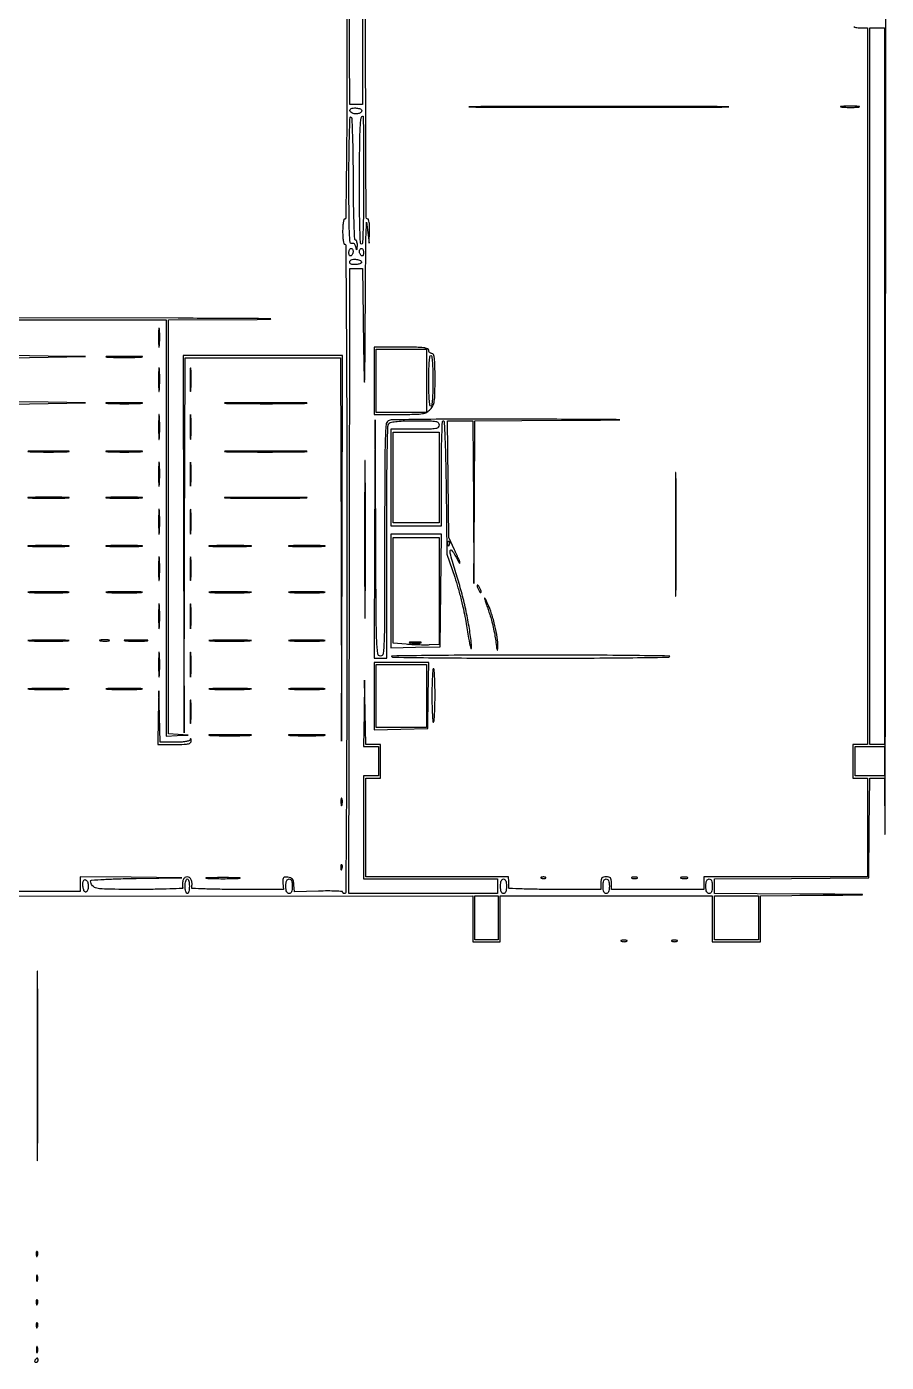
# Model space of a CAD drawing. Extents: x 22 to 1106, y 45 to 1226.
# Drawn here: x 697 to 1106, y 45 to 680 of the extents above; entities that cross this region are included whole.
import ezdxf

# ---------------------------------------------------------------- set-up
doc = ezdxf.new("R2010")
doc.units = 0

msp = doc.modelspace()

# ---------------------------------------------------------------- linework, layer by layer
for points in [[(533.378125, 1064.171414, -0.000003), (459.229601, 1064.309124, -0.021919)], [(1105.553543, 951.192188, 0.000007), (1105.45487, 1066.737187, 0.927114)], [(681.003739, 342.212243, 0.000003), (681.005737, 372.389063, 0.000037), (681.005283, 406.056165, 0.000022), (681.000067, 445.75)], [(665.25, 266.755904), (909, 267.011807), (909, 256.005904), (909, 245), (915.5, 245), (922, 245), (922, 256), (922, 267), (972.5, 267), (1023, 267), (1023, 256), (1023, 245), (1034.5, 245), (1046, 245), (1046, 255.985119), (1046, 266.970239), (1075.75, 267.250577, 0.000201), (1094.469339, 267.434492, 0.971899), (1094.47097, 267.523751, 0.010179), (1091.248191, 267.608906, 0.000076), (1064.75, 267.765457), (1024, 268), (1024, 271.487679), (1024, 274.975358), (1060.75, 275.237679), (1097.5, 275.5), (1097.768099, 299.25), (1098.036197, 323), (1101.501765, 323), (1104.967333, 323), (1105.250706, 296.25, 0.994111), (1105.366753, 296.250544, 0.000059), (1105.475257, 394.857813, 0.000126), (1105.565145, 517.909149, 0.000068), (1105.617207, 669.5, 0.000097), (1105.619177, 822.693357, 0.000164)], [(893.371875, 696.167271, -0.000015), (861.21606, 696.30819, -0.021282)], [(381.675313, 245.019063, 0.000005), (420.356538, 245.169858, 0.197897)], [(824.995506, 696.073812, 0.000065), (767.5, 696.25896)], [(849, 757), (849, 673, -0.000788), (848.941954, 636.14643, -0.002189), (848.747024, 610.25, -0.00027), (848.488576, 589.482274, -0.410416), (848, 589, 0.339565), (847.604992, 588.696775, 0.024068), (847.291667, 587.25, 0.025878), (847.071434, 585.316313, 0.015416), (847, 583, 0.015416), (847.071434, 580.683687, 0.025878), (847.291667, 578.75, 0.024068), (847.604992, 577.303225, 0.339565), (848, 577, -0.412224), (848.493672, 576.509673, -0.000082), (848.748382, 538.125, -0.001195), (848.942431, 490.584451, -0.000423), (849, 422.5, -0.000423), (848.942431, 354.415549, -0.001195), (848.748382, 306.875, -0.000082), (848.493672, 268.490327, -0.412224), (848, 268, -0.073405), (847.618037, 268.05638, -0.088064), (847.294327, 268.220312, -0.100861), (847.0783, 268.463996, -0.132489), (847.001965, 268.75, 0.398906), (846.724062, 269.044444, 0.004161), (843.644563, 269.188802, 0.010249), (839.953963, 269.25533, 0.006145), (835.569753, 269.190603), (824.135577, 268.881206), (823.817788, 272.190603, 0.031015), (823.542273, 273.922702, 0.113914), (823.065988, 274.917297, 0.139853), (822.262732, 275.490069, 0.056466), (820.939357, 275.79815, 0.035751), (819.499006, 275.862203, 0.212285), (818.835118, 275.545275, 0.17315), (818.547991, 274.791944, 0.022595), (818.589743, 273.04815), (818.800772, 270), (796.900386, 270, -0.00321), (788.510815, 270.053864, -0.005395), (781.468025, 270.220313, -0.001183), (775.369076, 270.444762, -0.449048), (775.118421, 270.75, 0.044284), (775.266316, 272.918626, 0.091028), (774.92609, 274.580174, 0.134109), (774.140576, 275.613135, 0.164976), (773, 276, 0.164976), (771.859424, 275.613135, 0.134109), (771.07391, 274.580174, 0.091028), (770.733684, 272.918626, 0.044284), (770.881579, 270.75, -0.448733), (770.631268, 270.444855, -0.00124), (764.681017, 270.220312, -0.005523), (757.802005, 270.053863, -0.003286), (749.606989, 270, -0.002569), (734.902724, 270.075538, -0.041904), (729.995805, 270.538321, -0.172927), (727.847592, 271.769053, -0.178889), (727, 274.062285, -0.396372), (727.348127, 274.432433, -0.001674), (733.381022, 274.782426, -0.006456), (740.399692, 275.075196, -0.00386), (748.75, 275.251044), (770.5, 275.541092), (746.25, 275.770546), (722, 276), (722, 272.5), (722, 269), (705.5, 269), (689, 269)], [(859.291711, 687.605516, -0.000039), (893.004103, 687.793944, -0.000826)], [(971.5, 695.880122, -0.000111), (929.217895, 696.024226, -0.000181)], [(823.658023, 695.024796, 0.000076), (846.558754, 695.221602, 0.096788)], [(1090.468315, 680.536283, 0.192783), (1091.324325, 680.099241, 0.022795), (1093.5, 680), (1097, 680), (1097, 509.5), (1097, 339), (1093.5, 339), (1090, 339), (1090, 331), (1090, 323), (1093.5, 323), (1097, 323), (1097, 299.5), (1097, 276), (1058, 276), (1019, 276), (1019, 273), (1019, 270), (997, 270), (975, 270), (975, 273, 0.030103), (974.902765, 274.613599, 0.144586), (974.541667, 275.45, 0.173074), (973.824437, 275.873428, 0.047675), (972.5, 276, 0.047675), (971.175563, 275.873428, 0.173074), (970.458333, 275.45, 0.144586), (970.097235, 274.613599, 0.030103), (970, 273), (970, 270), (948, 270, -0.003196), (939.572231, 270.053864, -0.00537), (932.497286, 270.220312, -0.001172), (926.369141, 270.444745, -0.449108), (926.118421, 270.75, 0.032684), (926.157355, 271.17545, 0.006479), (926.16727, 271.940625, 0.006835), (926.155062, 272.83359, 0.006311), (926.118421, 273.75), (926, 276), (892, 276), (858, 276), (858, 299.5), (858, 323), (861.5, 323), (865, 323), (865, 331), (865, 339), (861.526046, 339), (858.052092, 339), (857.747984, 354.25), (857.443876, 369.5), (857.221938, 353.75), (857, 338), (860.5, 338), (864, 338), (864, 331), (864, 324), (860.5, 324), (857, 324), (857, 299.5), (857, 275), (888.9, 275), (920.8, 275), (920.8, 271.5), (920.8, 268), (885.390574, 268), (849.981147, 268), (850.240574, 416.75), (850.5, 565.5), (853.5, 565.5), (856.5, 565.5), (856.754654, 542.5, 0.000841), (856.874436, 533.107783, 0.000894), (857.023712, 523.90625, 0.00085), (857.179806, 515.987042, 0.004134), (857.312999, 511.5, 0.9628), (857.442065, 511.500005, 0.005255), (857.576792, 516.425, 0.002163), (857.699108, 526.199661, 0.000881), (857.784556, 539.5, -0.000392), (857.862048, 553.725914, -0.000518), (857.956248, 566.6875, -0.000371), (858.054548, 577.55493, -0.005088), (858.133314, 581.5), (858.314207, 587.5), (859, 582.5), (859.685793, 577.5), (859.842896, 583.25, 0.015211), (859.835795, 585.537957, 0.028732), (859.668219, 587.374932, 0.030713), (859.387589, 588.69269, 0.336826), (858.98316, 589, -0.413159), (858.163178, 589.817032, -0.000145), (858.00434, 637.761815, -0.000204), (857.87984, 685.400481, -0.199485)], [(689, 541), (726, 541), (763, 541), (763, 442), (763, 343), (768.25, 343.180248), (773.5, 343.360496), (768.75, 343.735039), (764, 344.109582), (764, 442.543938), (764, 540.978294), (806.25, 541.250294, 0.00667), (812.66382, 541.377156, 0.9769), (812.6625, 541.512557, 0.002252), (797.322438, 541.652435, 0.000405), (768.75, 541.761147), (689, 542)], [(688, 443.937142, -0.000291), (687.961787, 378.285117, -0.00388)], [(679.862689, 371.974028, 0.000089), (679.935831, 341.675291, 0.14201)]]:
    msp.add_lwpolyline(points, format="xyb")
for points in [[(856.5, 669), (856.5, 643.5), (853.5, 643.5), (850.5, 643.5), (850.298857, 668.424544, -0.002073), (850.261127, 678.042482, -0.00328), (850.317064, 686.286816, -0.000808), (850.42479, 693.486256, -0.135061), (850.643294, 694.231854, -0.166059), (851.03193, 694.551375, -0.045313), (851.808681, 694.765035, -0.040606), (852.787845, 694.860014, -0.032697), (853.844436, 694.80731), (856.5, 694.5)], [(913.75, 642.250175, 0.000762), (938.901447, 642.166896, 0.000447), (969, 642.139993, 0.000447), (999.098553, 642.166896, 0.000762), (1024.25, 642.250175, 0.004973), (1030.811849, 642.347165, 0.985328), (1030.810937, 642.43882, 0.001008), (1008.625457, 642.501362, 0.000201), (969, 642.517283, 0.000201), (929.374543, 642.501362, 0.001008), (907.189062, 642.43882, 0.985328), (907.188151, 642.347165, 0.004973)], [(1084.776433, 642.266503, 0.013671), (1086.684837, 642.147583, 0.00893), (1088.890462, 642.110009, 0.008983), (1091.043501, 642.150473, 0.016947), (1092.776433, 642.273107, 0.153636), (1093.099419, 642.413268, 0.661512), (1093.056202, 642.54709, 0.018464), (1091.373175, 642.635783, 0.004138), (1088.5, 642.65719, 0.003921), (1085.635274, 642.63236, 0.022011), (1084.106202, 642.539701, 0.807686), (1084.092045, 642.40844, 0.057523)], [(851.967562, 608.225684, 0.00259), (852.063, 596.236327, 0.005797), (852.288302, 587.129387, 0.001722), (852.581671, 579.757286, 0.308942), (853.02371, 579.166667, -0.190386), (853.389894, 578.854909, -0.054102), (853.673211, 578.147917, -0.046178), (853.84425, 577.211976, -0.034885), (853.863818, 576.166667, -0.002144), (853.775703, 574.575223, -0.206078), (853.6754, 574.375823, -0.566735), (853.559713, 574.415828, -0.003722), (853.301513, 575.694706, 0.050627), (853.028515, 576.599812, 0.114033), (852.613813, 577.179236, 0.153389), (852.074932, 577.418665, 0.120608), (851.437695, 577.337718, -0.49167), (850.613803, 577.840038, -0.015415), (850.257223, 582.371289, -0.010581), (850.046102, 590.323042, -0.001346), (850, 607.452028, -0.002327), (850.059473, 620.231607, -0.005514), (850.252939, 629.743651, -0.001762), (850.516939, 637.307317, -0.574541), (850.943852, 637.534701, -0.249098), (851.351714, 636.836934, -0.001447), (851.645638, 629.066684, -0.005278), (851.871685, 619.788551, -0.002756)], [(856.08391, 640.5, -0.14641), (855.971618, 640.092716, -0.078305), (855.625958, 639.695469, -0.066852), (855.108963, 639.367777, -0.056732), (854.494408, 639.165426, -0.071635), (852.831091, 639.062646, -0.090898), (851.347424, 639.461482, -0.145937), (850.528358, 640.200007, -0.282366), (850.531054, 641.050247, -0.221513), (851.578067, 641.738067, -0.061081), (853.598642, 641.785033, -0.064249), (855.478481, 641.350644, -0.307599)], [(857, 607.5, -0.002207), (856.940793, 594.086164, -0.006187), (856.741603, 584.692823, -0.002154), (856.467909, 577.472036, -0.401909), (855.975523, 577, -0.402344), (855.483843, 577.472068, -0.00226), (855.22863, 584.524165, -0.006325), (855.053796, 593.722632, -0.002242), (855.029169, 606.886979, -0.001481), (855.125535, 624.16851, -0.011011), (855.376692, 632.384365, -0.014652), (855.771864, 637.19954, -0.38201), (856.666667, 638, -0.410879), (856.803569, 637.86465, -0.000118), (856.902083, 629.040625, -0.001708), (856.976047, 619.19524, -0.001024)], [(852, 573.559017, -0.061875), (851.925833, 572.961978, -0.051278), (851.70625, 572.359775, -0.053305), (851.382836, 571.842344, -0.08825), (851, 571.5, -0.202618), (850.621877, 571.441401, -0.181468), (850.29375, 571.66835, -0.104212), (850.071541, 572.195401, -0.047867), (850, 572.940983, -0.0466), (850.073608, 573.729059, -0.066561), (850.29375, 574.395164, -0.086673), (850.618015, 574.844577, -0.195654), (851, 575, -0.142666), (851.38134, 574.888931, -0.09965), (851.70625, 574.576711, -0.08433), (851.925146, 574.109818, -0.067639)], [(857, 572.940983, -0.047867), (856.928459, 572.195401, -0.104212), (856.70625, 571.66835, -0.181468), (856.378123, 571.441401, -0.202618), (856, 571.5, -0.08825), (855.617164, 571.842344, -0.053305), (855.29375, 572.359775, -0.051278), (855.074167, 572.961978, -0.061875), (855, 573.559017, -0.067639), (855.074854, 574.109818, -0.08433), (855.29375, 574.576711, -0.09965), (855.61866, 574.888931, -0.142666), (856, 575, -0.195654), (856.381985, 574.844577, -0.086673), (856.70625, 574.395164, -0.066561), (856.926392, 573.729059, -0.0466)], [(856.043892, 568.5, -0.310588), (855.562199, 567.826085, -0.048788), (853.894407, 567.399436, -0.04887), (852.02551, 567.296008, -0.124421), (850.733688, 567.681429, -0.130072), (850.48862, 567.931854, -0.10252), (850.371888, 568.294308, -0.090192), (850.402466, 568.714459, -0.075399), (850.578124, 569.126408, -0.228075), (851.599031, 569.778968, -0.05866), (853.610582, 569.78516, -0.061682), (855.478677, 569.333317, -0.317176)], [(759.34281, 532.5, 0.003921), (759.36764, 529.635274, 0.022011), (759.460299, 528.106202, 0.807686), (759.59156, 528.092045, 0.057523), (759.733497, 528.776433, 0.013671), (759.852417, 530.684837, 0.00893), (759.889991, 532.890462, 0.008983), (759.849527, 535.043501, 0.016947), (759.726893, 536.776433, 0.153636), (759.586732, 537.099419, 0.661512), (759.45291, 537.056202, 0.018464), (759.364217, 535.373175, 0.004138)], [(862, 512), (862, 496), (874.25, 496.017277, 0.003846), (881.825243, 496.086228, 0.036674), (885.045819, 496.377215, 0.086415), (887.022886, 497.067299, 0.076125), (888.75, 498.408224, 0.075298), (889.998642, 500.201071, 0.076123), (890.654541, 502.276639, 0.034347), (890.938732, 505.594012, 0.004198), (891, 512.890947, 0.004026), (890.947067, 519.464306, 0.026792), (890.719031, 522.731825, 0.061803), (890.282806, 524.46408, 0.309515), (889.5, 525, -0.099038), (888.927543, 525.114514, -0.097945), (888.440625, 525.440625, -0.097945), (888.114514, 525.927543, -0.099038), (888, 526.5, 0.317386), (887.442821, 527.289342, 0.056711), (885.583333, 527.721154, 0.025044), (882.090431, 527.947808, 0.00368), (875, 528), (862, 528)], [(735.25, 523.256692, 0.006921), (738.778111, 523.150439, 0.004066), (743, 523.116103, 0.004066), (747.221889, 523.150439, 0.006921), (750.75, 523.256692, 0.044194), (751.680663, 523.380523, 0.875756), (751.670313, 523.497396, 0.009159), (748.557921, 523.577187, 0.001828), (743, 523.597512, 0.001828), (737.442079, 523.577187, 0.009159), (734.329687, 523.497396, 0.875756), (734.319337, 523.380523, 0.044194)], [(890, 512, -0.006475), (889.935691, 507.03426, -0.014311), (889.729167, 503.25, -0.00943), (889.436047, 500.386292, -0.379241), (889, 500, -0.379241), (888.563953, 500.386292, -0.00943), (888.270833, 503.25, -0.014311), (888.064309, 507.03426, -0.006475), (888, 512, -0.006475), (888.064309, 516.96574, -0.014311), (888.270833, 520.75, -0.00943), (888.563953, 523.613708, -0.379241), (889, 524, -0.379241), (889.436047, 523.613708, -0.00943), (889.729167, 520.75, -0.014311), (889.935691, 516.96574, -0.006475)], [(759.365231, 512.5, 0.003015), (759.388524, 508.918009, 0.016608), (759.476803, 506.989535, 0.841704), (759.602748, 506.977848, 0.048634), (759.738404, 507.783522, 0.010684), (759.852659, 510.149439, 0.00684), (759.888995, 512.900475, 0.006873), (759.850642, 515.597616, 0.012749), (759.73367, 517.783522, 0.11419), (759.599622, 518.207311, 0.736116), (759.471507, 518.177035, 0.014373), (759.386166, 516.090507, 0.003152)], [(774.365231, 512.5, 0.003015), (774.388524, 508.918009, 0.016608), (774.476803, 506.989535, 0.841704), (774.602748, 506.977848, 0.048634), (774.738404, 507.783522, 0.010684), (774.852659, 510.149439, 0.00684), (774.888995, 512.900475, 0.006873), (774.850642, 515.597616, 0.012749), (774.73367, 517.783522, 0.11419), (774.599622, 518.207311, 0.736116), (774.471507, 518.177035, 0.014373), (774.386166, 516.090507, 0.003152)], [(735.25, 501.256692, 0.006921), (738.778111, 501.150439, 0.004066), (743, 501.116103, 0.004066), (747.221889, 501.150439, 0.006921), (750.75, 501.256692, 0.044194), (751.680663, 501.380523, 0.875756), (751.670313, 501.497396, 0.009159), (748.557921, 501.577187, 0.001828), (743, 501.597512, 0.001828), (737.442079, 501.577187, 0.009159), (734.329687, 501.497396, 0.875756), (734.319337, 501.380523, 0.044194)], [(759.369965, 490, 0.002911), (759.391883, 486.235377, 0.014551), (759.477852, 484.126563, 0.813012), (759.603678, 484.109382, 0.067956), (759.737242, 484.75, 0.01099), (759.851729, 487.140095, 0.006471), (759.888744, 490, 0.006471), (759.851729, 492.859905, 0.01099), (759.737242, 495.25, 0.067956), (759.603678, 495.890618, 0.813012), (759.477852, 495.873437, 0.014551), (759.391883, 493.764623, 0.002911)], [(774.369965, 490, 0.002911), (774.391883, 486.235377, 0.014551), (774.477852, 484.126563, 0.813012), (774.603678, 484.109382, 0.067956), (774.737242, 484.75, 0.01099), (774.851729, 487.140095, 0.006471), (774.888744, 490, 0.006471), (774.851729, 492.859905, 0.01099), (774.737242, 495.25, 0.067956), (774.603678, 495.890618, 0.813012), (774.477852, 495.873437, 0.014551), (774.391883, 493.764623, 0.002911)], [(792.685495, 501.251884, 0.002762), (800.552043, 501.158681, 0.001577), (810.055762, 501.128546, 0.001574), (819.619224, 501.158487, 0.002611), (827.685495, 501.251262, 0.015191), (829.988807, 501.359836, 0.953663), (829.985739, 501.461862, 0.003635), (823.046645, 501.531953, 0.000703), (810.5, 501.54982, 0.000713), (797.944106, 501.532133, 0.003472), (790.829489, 501.462558, 0.943916), (790.825282, 501.359917, 0.020323)], [(868.75, 492.919901, 0.247129), (867.65394, 491.167119, 0.010826), (867.262485, 483.736419, 0.007139), (867.041281, 470.493975, 0.000606), (867, 436.45031, -0.000485), (866.964697, 400.030646, -0.008491), (866.74102, 388.210264, -0.019216), (866.289291, 382.144099, -0.38156), (865.008326, 381, -0.381162), (863.720733, 382.14841, -0.018507), (863.241853, 388.344135, -0.008364), (862.960353, 400.371129, -0.000482), (862.749831, 437.25), (862.483011, 493.5), (862.241505, 436.75), (862, 380), (865, 380), (868, 380), (868, 435.3, -0.00101), (868.055036, 462.554515, -0.004299), (868.26085, 478.840017, -0.002058), (868.551367, 490.297081, -0.191265), (869.2, 491.8, -0.156129), (870.251965, 492.341848, -0.017546), (872.951069, 492.696903, -0.016824), (876.681088, 492.928689, -0.007104), (881.7, 493, -0.003245), (888.700458, 492.954573, -0.040572), (891.3375, 492.705752, -0.148809), (892.53289, 492.097591, -0.203938), (893, 491, -0.206449), (892.526162, 489.901323, -0.14711), (891.3125, 489.293478, -0.039902), (888.633852, 489.045185, -0.003167), (881.5, 489), (870, 489), (870, 466), (870, 443), (882, 443), (894, 443), (894, 468, -0.003063), (894.06212, 478.139648, -0.006298), (894.259365, 486.076221, -0.001803), (894.527675, 492.609034, -0.401195), (894.936501, 493, -0.400753), (895.350022, 492.605146, -0.0011), (895.721201, 484.17001, -0.004933), (896.043345, 474.078088, -0.002435), (896.263675, 461.25), (896.654347, 429.5), (900.37315, 418.5, -0.012093), (901.910948, 413.56066, -0.00789), (903.456553, 407.79375, -0.007937), (904.786411, 402.119331, -0.015), (905.647691, 397.5, 0.00418), (906.96155, 389.495897, 0.01694), (907.967124, 384.657986, 0.826995), (908.287017, 384.67399, 0.058888), (908.325729, 386.5, 0.015476), (907.34514, 394.155714, 0.012686), (905.838345, 402.26515, 0.012369), (903.872231, 410.520037, 0.012608), (901.511536, 418.61455, -0.006073), (898.932144, 427.047345, -0.046934), (898.150211, 431.093657, -0.723335), (898.820382, 431.389293, -0.060624), (900.5, 429, 0.006031), (902.577122, 425.230909, 0.808931), (902.867064, 425.322277, 0.082485), (902.480534, 426.778793, 0.003516), (900.25, 431.629157), (897.5, 437.5), (897.179442, 465.25), (896.858884, 493), (902.917699, 493), (908.976513, 493), (909.250348, 454.25), (909.524182, 415.5), (909.762091, 454.239705), (910, 492.97941), (954.75, 493.250263, 0.000276), (978.901051, 493.40976, 0.984398), (978.901906, 493.509461, 0.005176), (972.17749, 493.60321, 0.000087), (935, 493.73015, 0.001062), (906.680185, 493.761805, 0.002806), (886.413118, 493.627688, 0.000855), (870.495174, 493.405772, 0.128643)], [(698.25, 478.255432, 0.005996), (702.233329, 478.151523, 0.003522), (707, 478.117947, 0.003522), (711.766671, 478.151523, 0.005996), (715.75, 478.255432, 0.038501), (716.797878, 478.376512, 0.891106), (716.789062, 478.490823, 0.007935), (713.275186, 478.568856, 0.001583), (707, 478.58873, 0.001583), (700.724814, 478.568856, 0.007935), (697.210938, 478.490823, 0.891106), (697.202122, 478.376512, 0.038501)], [(735.25, 478.256692, 0.006921), (738.778111, 478.150439, 0.004066), (743, 478.116103, 0.004066), (747.221889, 478.150439, 0.006921), (750.75, 478.256692, 0.044194), (751.680663, 478.380523, 0.875756), (751.670313, 478.497396, 0.009159), (748.557921, 478.577187, 0.001828), (743, 478.597512, 0.001828), (737.442079, 478.577187, 0.009159), (734.329687, 478.497396, 0.875756), (734.319337, 478.380523, 0.044194)], [(792.685495, 478.251884, 0.002762), (800.552043, 478.158681, 0.001577), (810.055762, 478.128546, 0.001574), (819.619224, 478.158487, 0.002611), (827.685495, 478.251262, 0.015191), (829.988807, 478.359836, 0.953663), (829.985739, 478.461862, 0.003635), (823.046645, 478.531953, 0.000703), (810.5, 478.54982, 0.000713), (797.944106, 478.532133, 0.003472), (790.829489, 478.462558, 0.943916), (790.825282, 478.359917, 0.020323)], [(759.365231, 467.5, 0.003015), (759.388524, 463.918009, 0.016608), (759.476803, 461.989535, 0.841704), (759.602748, 461.977848, 0.048634), (759.738404, 462.783522, 0.010684), (759.852659, 465.149439, 0.00684), (759.888995, 467.900475, 0.006873), (759.850642, 470.597616, 0.012749), (759.73367, 472.783522, 0.11419), (759.599622, 473.207311, 0.736116), (759.471507, 473.177035, 0.014373), (759.386166, 471.090507, 0.003152)], [(774.365231, 467.5, 0.003015), (774.388524, 463.918009, 0.016608), (774.476803, 461.989535, 0.841704), (774.602748, 461.977848, 0.048634), (774.738404, 462.783522, 0.010684), (774.852659, 465.149439, 0.00684), (774.888995, 467.900475, 0.006873), (774.850642, 470.597616, 0.012749), (774.73367, 472.783522, 0.11419), (774.599622, 473.207311, 0.736116), (774.471507, 473.177035, 0.014373), (774.386166, 471.090507, 0.003152)], [(857.472298, 436.5, 0.000343), (857.488825, 412.4783, 0.001746), (857.553845, 399.116723, 0.976247), (857.648822, 399.115234, 0.007881), (857.749635, 403.322888, 0.001284), (857.835994, 418.675543, 0.000765), (857.863901, 436.95608, 0.000765), (857.835961, 455.175281, 0.001324), (857.749443, 470.322888, 0.009215), (857.648915, 474.074738, 0.973645), (857.55363, 474.072973, 0.001704), (857.48882, 460.53119, 0.000345)], [(1005.465329, 439, 0.000449), (1005.482254, 420.173492, 0.002255), (1005.548736, 409.632812, 0.967493), (1005.646164, 409.630647, 0.011113), (1005.749268, 412.75, 0.001704), (1005.837794, 424.699796, 0.001), (1005.866393, 439, 0.001), (1005.837794, 453.300204, 0.001704), (1005.749268, 465.25, 0.011113), (1005.646164, 468.369353, 0.967493), (1005.548736, 468.367188, 0.002255), (1005.482254, 457.826508, 0.000449)], [(698.25, 456.255432, 0.005996), (702.233329, 456.151523, 0.003522), (707, 456.117947, 0.003522), (711.766671, 456.151523, 0.005996), (715.75, 456.255432, 0.038501), (716.797878, 456.376512, 0.891106), (716.789062, 456.490823, 0.007935), (713.275186, 456.568856, 0.001583), (707, 456.58873, 0.001583), (700.724814, 456.568856, 0.007935), (697.210938, 456.490823, 0.891106), (697.202122, 456.376512, 0.038501)], [(735.25, 456.256692, 0.006921), (738.778111, 456.150439, 0.004066), (743, 456.116103, 0.004066), (747.221889, 456.150439, 0.006921), (750.75, 456.256692, 0.044194), (751.680663, 456.380523, 0.875756), (751.670313, 456.497396, 0.009159), (748.557921, 456.577187, 0.001828), (743, 456.597512, 0.001828), (737.442079, 456.577187, 0.009159), (734.329687, 456.497396, 0.875756), (734.319337, 456.380523, 0.044194)], [(792.685495, 456.251884, 0.002762), (800.552043, 456.158681, 0.001577), (810.055762, 456.128546, 0.001574), (819.619224, 456.158487, 0.002611), (827.685495, 456.251262, 0.015191), (829.988807, 456.359836, 0.953663), (829.985739, 456.461862, 0.003635), (823.046645, 456.531953, 0.000703), (810.5, 456.54982, 0.000713), (797.944106, 456.532133, 0.003472), (790.829489, 456.462558, 0.943916), (790.825282, 456.359917, 0.020323)], [(759.369965, 445, 0.002911), (759.391883, 441.235377, 0.014551), (759.477852, 439.126563, 0.813012), (759.603678, 439.109382, 0.067956), (759.737242, 439.75, 0.01099), (759.851729, 442.140095, 0.006471), (759.888744, 445, 0.006471), (759.851729, 447.859905, 0.01099), (759.737242, 450.25, 0.067956), (759.603678, 450.890618, 0.813012), (759.477852, 450.873437, 0.014551), (759.391883, 448.764623, 0.002911)], [(774.369965, 445, 0.002911), (774.391883, 441.235377, 0.014551), (774.477852, 439.126563, 0.813012), (774.603678, 439.109382, 0.067956), (774.737242, 439.75, 0.01099), (774.851729, 442.140095, 0.006471), (774.888744, 445, 0.006471), (774.851729, 447.859905, 0.01099), (774.737242, 450.25, 0.067956), (774.603678, 450.890618, 0.813012), (774.477852, 450.873437, 0.014551), (774.391883, 448.764623, 0.002911)], [(698.25, 433.255432, 0.005996), (702.233329, 433.151523, 0.003522), (707, 433.117947, 0.003522), (711.766671, 433.151523, 0.005996), (715.75, 433.255432, 0.038501), (716.797878, 433.376512, 0.891106), (716.789062, 433.490823, 0.007935), (713.275186, 433.568856, 0.001583), (707, 433.58873, 0.001583), (700.724814, 433.568856, 0.007935), (697.210938, 433.490823, 0.891106), (697.202122, 433.376512, 0.038501)], [(735.25, 433.256692, 0.006921), (738.778111, 433.150439, 0.004066), (743, 433.116103, 0.004066), (747.221889, 433.150439, 0.006921), (750.75, 433.256692, 0.044194), (751.680663, 433.380523, 0.875756), (751.670313, 433.497396, 0.009159), (748.557921, 433.577187, 0.001828), (743, 433.597512, 0.001828), (737.442079, 433.577187, 0.009159), (734.329687, 433.497396, 0.875756), (734.319337, 433.380523, 0.044194)], [(784.199419, 433.25617, 0.006115), (788.20087, 433.152194, 0.00341), (793.075429, 433.118428, 0.003401), (798.00709, 433.151454, 0.005509), (802.199419, 433.254263, 0.029078), (803.486887, 433.375222, 0.909231), (803.480454, 433.488346, 0.008015), (799.950678, 433.566647, 0.001511), (793.5, 433.586823, 0.001551), (787.040449, 433.567466, 0.00736), (783.342954, 433.49048, 0.872495), (783.331428, 433.376111, 0.049593)], [(822.25, 433.256692, 0.006921), (825.778111, 433.150439, 0.004066), (830, 433.116103, 0.004066), (834.221889, 433.150439, 0.006921), (837.75, 433.256692, 0.044194), (838.680663, 433.380523, 0.875756), (838.670313, 433.497396, 0.009159), (835.557921, 433.577187, 0.001828), (830, 433.597512, 0.001828), (824.442079, 433.577187, 0.009159), (821.329687, 433.497396, 0.875756), (821.319337, 433.380523, 0.044194)], [(892.997319, 412), (892.993628, 386.5), (888.246814, 386.313986, -0.01177), (885.985365, 386.278641, -0.005513), (883.058439, 386.334074, -0.005459), (879.989688, 386.459596, -0.007628), (877.25, 386.64358), (871, 387.159188), (871.001074, 412.329594), (871.002147, 437.5), (882.001579, 437.5), (893.001011, 437.5)], [(897.683114, 433.8125, -0.054073), (897.461564, 433.395823, -0.470617), (897.279315, 433.37858, -0.168741), (897.137993, 433.670344, -0.018894), (897.078947, 434.416667, -0.028489), (897.089945, 435.112848, -0.077125), (897.200665, 435.592839, -0.208169), (897.385309, 435.77538, -0.296942), (897.604167, 435.729167, -0.126455), (897.797407, 435.402231, -0.060344), (897.876576, 434.916927, -0.05415), (897.839148, 434.359369, -0.051402)], [(759.365231, 422.5, 0.003015), (759.388524, 418.918009, 0.016608), (759.476803, 416.989535, 0.841704), (759.602748, 416.977848, 0.048634), (759.738404, 417.783522, 0.010684), (759.852659, 420.149439, 0.00684), (759.888995, 422.900475, 0.006873), (759.850642, 425.597616, 0.012749), (759.73367, 427.783522, 0.11419), (759.599622, 428.207311, 0.736116), (759.471507, 428.177035, 0.014373), (759.386166, 426.090507, 0.003152)], [(774.365231, 422.5, 0.003015), (774.388524, 418.918009, 0.016608), (774.476803, 416.989535, 0.841704), (774.602748, 416.977848, 0.048634), (774.738404, 417.783522, 0.010684), (774.852659, 420.149439, 0.00684), (774.888995, 422.900475, 0.006873), (774.850642, 425.597616, 0.012749), (774.73367, 427.783522, 0.11419), (774.599622, 428.207311, 0.736116), (774.471507, 428.177035, 0.014373), (774.386166, 426.090507, 0.003152)], [(911.030626, 414.5, 0.067616), (911.096832, 414.012663, 0.024967), (911.315379, 413.353125, 0.024204), (911.628962, 412.647707, 0.026766), (912, 412, 0.027796), (912.374359, 411.485814, 0.102785), (912.684621, 411.234375, 0.335455), (912.877628, 411.267727, 0.190341), (912.969374, 411.5, 0.067616), (912.903168, 411.987337, 0.024967), (912.684621, 412.646875, 0.024204), (912.371038, 413.352293, 0.026766), (912, 414, 0.027796), (911.625641, 414.514186, 0.102785), (911.315379, 414.765625, 0.335455), (911.122372, 414.732273, 0.190341)], [(698.25, 411.255432, 0.005996), (702.233329, 411.151523, 0.003522), (707, 411.117947, 0.003522), (711.766671, 411.151523, 0.005996), (715.75, 411.255432, 0.038501), (716.797878, 411.376512, 0.891106), (716.789062, 411.490823, 0.007935), (713.275186, 411.568856, 0.001583), (707, 411.58873, 0.001583), (700.724814, 411.568856, 0.007935), (697.210938, 411.490823, 0.891106), (697.202122, 411.376512, 0.038501)], [(735.25, 411.256692, 0.006921), (738.778111, 411.150439, 0.004066), (743, 411.116103, 0.004066), (747.221889, 411.150439, 0.006921), (750.75, 411.256692, 0.044194), (751.680663, 411.380523, 0.875756), (751.670313, 411.497396, 0.009159), (748.557921, 411.577187, 0.001828), (743, 411.597512, 0.001828), (737.442079, 411.577187, 0.009159), (734.329687, 411.497396, 0.875756), (734.319337, 411.380523, 0.044194)], [(784.199419, 411.25617, 0.006115), (788.20087, 411.152194, 0.00341), (793.075429, 411.118428, 0.003401), (798.00709, 411.151454, 0.005509), (802.199419, 411.254263, 0.029078), (803.486887, 411.375222, 0.909231), (803.480454, 411.488346, 0.008015), (799.950678, 411.566647, 0.001511), (793.5, 411.586823, 0.001551), (787.040449, 411.567466, 0.00736), (783.342954, 411.49048, 0.872495), (783.331428, 411.376111, 0.049593)], [(822.25, 411.256692, 0.006921), (825.778111, 411.150439, 0.004066), (830, 411.116103, 0.004066), (834.221889, 411.150439, 0.006921), (837.75, 411.256692, 0.044194), (838.680663, 411.380523, 0.875756), (838.670313, 411.497396, 0.009159), (835.557921, 411.577187, 0.001828), (830, 411.597512, 0.001828), (824.442079, 411.577187, 0.009159), (821.329687, 411.497396, 0.875756), (821.319337, 411.380523, 0.044194)], [(914.542145, 408.5, 0.00555), (914.889404, 407.380508, 0.00113), (915.530814, 405.406338, 0.001191), (916.287164, 403.114655, 0.001117), (917.070704, 400.776896, -0.017079), (917.874288, 398.098503, -0.009158), (918.691613, 394.74424, -0.009108), (919.401119, 391.28816, -0.014077), (919.875069, 388.276896, 0.002726), (920.324882, 384.925336, 0.050435), (920.578634, 383.886845, 0.803336), (920.761587, 383.909496, 0.016539), (920.858722, 385.5, 0.044246), (920.593483, 389.877787, 0.020475), (919.516514, 395.480914, 0.020344), (917.924857, 401.19821, 0.030874), (916.04069, 406, 0.005379), (915.268133, 407.614072, 0.020708), (914.736439, 408.590625, 0.384886), (914.601211, 408.631862, 0.371173)], [(759.369965, 400, 0.002911), (759.391883, 396.235377, 0.014551), (759.477852, 394.126563, 0.813012), (759.603678, 394.109382, 0.067956), (759.737242, 394.75, 0.01099), (759.851729, 397.140095, 0.006471), (759.888744, 400, 0.006471), (759.851729, 402.859905, 0.01099), (759.737242, 405.25, 0.067956), (759.603678, 405.890618, 0.813012), (759.477852, 405.873437, 0.014551), (759.391883, 403.764623, 0.002911)], [(774.369965, 400, 0.002911), (774.391883, 396.235377, 0.014551), (774.477852, 394.126563, 0.813012), (774.603678, 394.109382, 0.067956), (774.737242, 394.75, 0.01099), (774.851729, 397.140095, 0.006471), (774.888744, 400, 0.006471), (774.851729, 402.859905, 0.01099), (774.737242, 405.25, 0.067956), (774.603678, 405.890618, 0.813012), (774.477852, 405.873437, 0.014551), (774.391883, 403.764623, 0.002911)], [(698.25, 388.255432, 0.005996), (702.233329, 388.151523, 0.003522), (707, 388.117947, 0.003522), (711.766671, 388.151523, 0.005996), (715.75, 388.255432, 0.038501), (716.797878, 388.376512, 0.891106), (716.789062, 388.490823, 0.007935), (713.275186, 388.568856, 0.001583), (707, 388.58873, 0.001583), (700.724814, 388.568856, 0.007935), (697.210938, 388.490823, 0.891106), (697.202122, 388.376512, 0.038501)], [(731.761659, 388.292739, 0.028254), (732.754739, 388.159391, 0.020511), (733.869594, 388.119272, 0.020826), (734.934218, 388.169017, 0.041951), (735.761659, 388.31292, 0.285845), (735.916221, 388.476221, 0.417468), (735.814362, 388.62839, 0.038992), (734.938425, 388.726931, 0.009782), (733.5, 388.747817, 0.008901), (732.071102, 388.715166, 0.053901), (731.339362, 388.605813, 0.67161), (731.319562, 388.45659, 0.082665)], [(743.783522, 388.261596, 0.010684), (746.149439, 388.147341, 0.00684), (748.900475, 388.111005, 0.006873), (751.597616, 388.149358, 0.012749), (753.783522, 388.26633, 0.11419), (754.207311, 388.400378, 0.736116), (754.177035, 388.528493, 0.014373), (752.090507, 388.613834, 0.003152), (748.5, 388.634769, 0.003015), (744.918009, 388.611476, 0.016608), (742.989535, 388.523197, 0.841704), (742.977848, 388.397252, 0.048634)], [(784.199419, 388.25617, 0.006115), (788.20087, 388.152194, 0.00341), (793.075429, 388.118428, 0.003401), (798.00709, 388.151454, 0.005509), (802.199419, 388.254263, 0.029078), (803.486887, 388.375222, 0.909231), (803.480454, 388.488346, 0.008015), (799.950678, 388.566647, 0.001511), (793.5, 388.586823, 0.001551), (787.040449, 388.567466, 0.00736), (783.342954, 388.49048, 0.872495), (783.331428, 388.376111, 0.049593)], [(822.25, 388.256692, 0.006921), (825.778111, 388.150439, 0.004066), (830, 388.116103, 0.004066), (834.221889, 388.150439, 0.006921), (837.75, 388.256692, 0.044194), (838.680663, 388.380523, 0.875756), (838.670313, 388.497396, 0.009159), (835.557921, 388.577187, 0.001828), (830, 388.597512, 0.001828), (824.442079, 388.577187, 0.009159), (821.329687, 388.497396, 0.875756), (821.319337, 388.380523, 0.044194)], [(879.26375, 387.282419, 0.022548), (880.485188, 387.153707, 0.015659), (881.872547, 387.114038, 0.015827), (883.209518, 387.160023, 0.031163), (884.26375, 387.296069, 0.248898), (884.455688, 387.450815, 0.49082), (884.374351, 387.596853, 0.030832), (883.29708, 387.692368, 0.00738), (881.5, 387.713986, 0.006817), (879.711719, 387.684722, 0.040183), (878.780601, 387.581582, 0.720633), (878.761725, 387.438612, 0.075924)], [(759.369965, 377, 0.002911), (759.391883, 373.235377, 0.014551), (759.477852, 371.126563, 0.813012), (759.603678, 371.109382, 0.067956), (759.737242, 371.75, 0.01099), (759.851729, 374.140095, 0.006471), (759.888744, 377, 0.006471), (759.851729, 379.859905, 0.01099), (759.737242, 382.25, 0.067956), (759.603678, 382.890618, 0.813012), (759.477852, 382.873437, 0.014551), (759.391883, 380.764623, 0.002911)], [(774.369965, 377, 0.002911), (774.391883, 373.235377, 0.014551), (774.477852, 371.126563, 0.813012), (774.603678, 371.109382, 0.067956), (774.737242, 371.75, 0.01099), (774.851729, 374.140095, 0.006471), (774.888744, 377, 0.006471), (774.851729, 379.859905, 0.01099), (774.737242, 382.25, 0.067956), (774.603678, 382.890618, 0.813012), (774.477852, 382.873437, 0.014551), (774.391883, 380.764623, 0.002911)], [(870.345492, 380.765313, 0.13958), (871.355188, 380.464709, 0.000222), (890.254613, 380.24644, 0.001718), (911.496746, 380.083536, 0.001058), (936.5, 380.030626, 0.001058), (961.503254, 380.083536, 0.001718), (982.745387, 380.24644, 0.000222), (1001.644812, 380.464709, 0.13958), (1002.654508, 380.765313, 0.745647), (1002.568932, 381.065909, 0.000231), (983.697856, 381.284186, 0.001753), (962.231366, 381.447326, 0.001024), (936.5, 381.5, 0.001024), (910.768634, 381.447326, 0.001753), (889.302144, 381.284186, 0.000231), (870.431068, 381.065909, 0.745647)], [(889.5, 362.095492, 0.005456), (889.553652, 357.178723, 0.009597), (889.720312, 353.117843, 0.004321), (889.948597, 349.807559, 0.561618), (890.25, 349.654508, 0.240649), (890.551786, 350.15241, 0.003633), (890.779688, 353.636412, 0.008875), (890.945844, 357.756798, 0.005638), (891, 362.559017, 0.005651), (890.946082, 367.32936, 0.009402), (890.779688, 371.345461, 0.00351), (890.55253, 374.719138, 0.39263), (890.25, 375, 0.393533), (889.947249, 374.71805, 0.003267), (889.720312, 371.209301, 0.009066), (889.553916, 367.04358, 0.005448)], [(698.25, 365.255432, 0.005996), (702.233329, 365.151523, 0.003522), (707, 365.117947, 0.003522), (711.766671, 365.151523, 0.005996), (715.75, 365.255432, 0.038501), (716.797878, 365.376512, 0.891106), (716.789062, 365.490823, 0.007935), (713.275186, 365.568856, 0.001583), (707, 365.58873, 0.001583), (700.724814, 365.568856, 0.007935), (697.210938, 365.490823, 0.891106), (697.202122, 365.376512, 0.038501)], [(735.25, 365.256692, 0.006921), (738.778111, 365.150439, 0.004066), (743, 365.116103, 0.004066), (747.221889, 365.150439, 0.006921), (750.75, 365.256692, 0.044194), (751.680663, 365.380523, 0.875756), (751.670313, 365.497396, 0.009159), (748.557921, 365.577187, 0.001828), (743, 365.597512, 0.001828), (737.442079, 365.577187, 0.009159), (734.329687, 365.497396, 0.875756), (734.319337, 365.380523, 0.044194)], [(759.216222, 351.75), (759, 339), (767, 339, 0.005885), (771.551084, 339.053568, 0.048512), (773.604787, 339.30222, 0.145919), (774.57441, 339.841067, 0.207623), (774.921053, 340.75, 0.021021), (774.862835, 341.416573, 0.185333), (774.724694, 341.672067, 0.449116), (774.54862, 341.648042, 0.051902), (774.337719, 341.25, -0.219416), (773.746089, 340.692972, -0.038955), (772.231857, 340.313695, -0.029926), (770.009059, 340.073321, -0.011973), (766.947446, 340), (760.061558, 340), (759.747001, 352.25), (759.432444, 364.5)], [(784.199419, 365.25617, 0.006115), (788.20087, 365.152194, 0.00341), (793.075429, 365.118428, 0.003401), (798.00709, 365.151454, 0.005509), (802.199419, 365.254263, 0.029078), (803.486887, 365.375222, 0.909231), (803.480454, 365.488346, 0.008015), (799.950678, 365.566647, 0.001511), (793.5, 365.586823, 0.001551), (787.040449, 365.567466, 0.00736), (783.342954, 365.49048, 0.872495), (783.331428, 365.376111, 0.049593)], [(822.25, 365.256692, 0.006921), (825.778111, 365.150439, 0.004066), (830, 365.116103, 0.004066), (834.221889, 365.150439, 0.006921), (837.75, 365.256692, 0.044194), (838.680663, 365.380523, 0.875756), (838.670313, 365.497396, 0.009159), (835.557921, 365.577187, 0.001828), (830, 365.597512, 0.001828), (824.442079, 365.577187, 0.009159), (821.329687, 365.497396, 0.875756), (821.319337, 365.380523, 0.044194)], [(774.365231, 354.5, 0.003015), (774.388524, 350.918009, 0.016608), (774.476803, 348.989535, 0.841704), (774.602748, 348.977848, 0.048634), (774.738404, 349.783522, 0.010684), (774.852659, 352.149439, 0.00684), (774.888995, 354.900475, 0.006873), (774.850642, 357.597616, 0.012749), (774.73367, 359.783522, 0.11419), (774.599622, 360.207311, 0.736116), (774.471507, 360.177035, 0.014373), (774.386166, 358.090507, 0.003152)], [(784.199419, 343.25617, 0.006115), (788.20087, 343.152194, 0.00341), (793.075429, 343.118428, 0.003401), (798.00709, 343.151454, 0.005509), (802.199419, 343.254263, 0.029078), (803.486887, 343.375222, 0.909231), (803.480454, 343.488346, 0.008015), (799.950678, 343.566647, 0.001511), (793.5, 343.586823, 0.001551), (787.040449, 343.567466, 0.00736), (783.342954, 343.49048, 0.872495), (783.331428, 343.376111, 0.049593)], [(822.25, 343.256692, 0.006921), (825.778111, 343.150439, 0.004066), (830, 343.116103, 0.004066), (834.221889, 343.150439, 0.006921), (837.75, 343.256692, 0.044194), (838.680663, 343.380523, 0.875756), (838.670313, 343.497396, 0.009159), (835.557921, 343.577187, 0.001828), (830, 343.597512, 0.001828), (824.442079, 343.577187, 0.009159), (821.329687, 343.497396, 0.875756), (821.319337, 343.380523, 0.044194)], [(846.194949, 311.5, 0.012823), (846.235556, 310.431793, 0.080377), (846.356533, 309.900903, 0.597527), (846.51666, 309.883358, 0.087174), (846.692991, 310.269032, 0.037336), (846.832894, 311.036634, 0.029507), (846.872264, 311.880008, 0.030339), (846.814405, 312.671085, 0.06278), (846.655937, 313.269032, 0.31318), (846.47713, 313.386009, 0.333666), (846.315079, 313.257153, 0.052471), (846.212705, 312.580113, 0.014395)], [(846.078947, 280.416667, 0.018894), (846.137993, 279.670344, 0.168741), (846.279315, 279.37858, 0.470617), (846.461564, 279.395823, 0.054073), (846.683114, 279.8125, 0.051402), (846.839148, 280.359369, 0.05415), (846.876576, 280.916927, 0.060344), (846.797407, 281.402231, 0.126455), (846.604167, 281.729167, 0.296942), (846.385309, 281.77538, 0.208169), (846.200665, 281.592839, 0.077125), (846.089945, 281.112848, 0.028489)], [(725.834665, 270.865335, -0.04111), (725.633432, 269.976835, -0.063897), (725.304558, 269.264494, -0.087939), (724.907238, 268.825467, -0.226953), (724.5, 268.737197, -0.258467), (723.810492, 269.365208, -0.047208), (723.39927, 271.107108, -0.048223), (723.320746, 273.01596, -0.1215), (723.725199, 274.337132, -0.326247), (724.455724, 274.647019, -0.201481), (725.246005, 274.074234, -0.093989), (725.808551, 272.573158, -0.07808)], [(774, 271.5, -0.027026), (773.927458, 270.158889, -0.042582), (773.70625, 269.028125, -0.052312), (773.385692, 268.232098, -0.277684), (773, 268, -0.277684), (772.614308, 268.232098, -0.052312), (772.29375, 269.028125, -0.042582), (772.072542, 270.158889, -0.027026), (772, 271.5, -0.027026), (772.072542, 272.841111, -0.042582), (772.29375, 273.971875, -0.052312), (772.614308, 274.767902, -0.277684), (773, 275, -0.277684), (773.385692, 274.767902, -0.052312), (773.70625, 273.971875, -0.042582), (773.927458, 272.841111, -0.027026)], [(782.75, 275.257493, 0.00749), (786.050504, 275.149904, 0.004402), (790, 275.115135, 0.004402), (793.949496, 275.149904, 0.00749), (797.25, 275.257493, 0.04765), (798.12224, 275.382897, 0.86651), (798.110937, 275.501229, 0.009912), (795.19928, 275.582024, 0.001979), (790, 275.602606, 0.001979), (784.80072, 275.582024, 0.009912), (781.889063, 275.501229, 0.86651), (781.87776, 275.382897, 0.04765)], [(823, 271.5, -0.025511), (822.918107, 269.895967, -0.075863), (822.642857, 268.833333, -0.129352), (822.169448, 268.226074, -0.164293), (821.5, 268, -0.164293), (820.830552, 268.226074, -0.129352), (820.357143, 268.833333, -0.075863), (820.081893, 269.895967, -0.025511), (820, 271.5, -0.025511), (820.081893, 273.104033, -0.075863), (820.357143, 274.166667, -0.129352), (820.830552, 274.773926, -0.164293), (821.5, 275, -0.164293), (822.169448, 274.773926, -0.129352), (822.642857, 274.166667, -0.075863), (822.918107, 273.104033, -0.025511)], [(925, 271.5, -0.026511), (924.91802, 269.95495, -0.068729), (924.65, 268.875, -0.113323), (924.206114, 268.234714, -0.186861), (923.6, 268, -0.186861), (922.993886, 268.234714, -0.113323), (922.55, 268.875, -0.068729), (922.28198, 269.95495, -0.026511), (922.2, 271.5, -0.026511), (922.28198, 273.04505, -0.068729), (922.55, 274.125, -0.113323), (922.993886, 274.765286, -0.186861), (923.6, 275, -0.186861), (924.206114, 274.765286, -0.113323), (924.65, 274.125, -0.068729), (924.91802, 273.04505, -0.026511)], [(941.8125, 275.316886, 0.051402), (942.359369, 275.160852, 0.05415), (942.916927, 275.123424, 0.060344), (943.402231, 275.202593, 0.126455), (943.729167, 275.395833, 0.296942), (943.77538, 275.614691, 0.208169), (943.592839, 275.799335, 0.077125), (943.112848, 275.910055, 0.028489), (942.416667, 275.921053, 0.018894), (941.670344, 275.862007, 0.168741), (941.37858, 275.720685, 0.470617), (941.395823, 275.538436, 0.054073)], [(974, 271.5, -0.025511), (973.918107, 269.895967, -0.075863), (973.642857, 268.833333, -0.129352), (973.169448, 268.226074, -0.164293), (972.5, 268, -0.164293), (971.830552, 268.226074, -0.129352), (971.357143, 268.833333, -0.075863), (971.081893, 269.895967, -0.025511), (971, 271.5, -0.025511), (971.081893, 273.104033, -0.075863), (971.357143, 274.166667, -0.129352), (971.830552, 274.773926, -0.164293), (972.5, 275, -0.164293), (973.169448, 274.773926, -0.129352), (973.642857, 274.166667, -0.075863), (973.918107, 273.104033, -0.025511)], [(984.75, 275.337719, 0.057986), (985.320008, 275.181385, 0.037979), (986, 275.12966, 0.037979), (986.679992, 275.181385, 0.057986), (987.25, 275.337719, 0.174857), (987.459382, 275.525001, 0.447206), (987.398438, 275.693942, 0.078554), (986.89144, 275.810911, 0.017491), (986, 275.842105, 0.017491), (985.10856, 275.810911, 0.078554), (984.601562, 275.693942, 0.447206), (984.540618, 275.525001, 0.174857)], [(1008.269032, 275.307009, 0.037336), (1009.036634, 275.167106, 0.029507), (1009.880008, 275.127736, 0.030339), (1010.671085, 275.185595, 0.06278), (1011.269032, 275.344063, 0.31318), (1011.386009, 275.52287, 0.333666), (1011.257153, 275.684921, 0.052471), (1010.580113, 275.787295, 0.014395), (1009.5, 275.805051, 0.012823), (1008.431793, 275.764444, 0.080377), (1007.900903, 275.643467, 0.597527), (1007.883358, 275.48334, 0.087174)], [(1023, 271.5, -0.025511), (1022.918107, 269.895967, -0.075863), (1022.642857, 268.833333, -0.129352), (1022.169448, 268.226074, -0.164293), (1021.5, 268, -0.164293), (1020.830552, 268.226074, -0.129352), (1020.357143, 268.833333, -0.075863), (1020.081893, 269.895967, -0.025511), (1020, 271.5, -0.025511), (1020.081893, 273.104033, -0.075863), (1020.357143, 274.166667, -0.129352), (1020.830552, 274.773926, -0.164293), (1021.5, 275, -0.164293), (1022.169448, 274.773926, -0.129352), (1022.642857, 274.166667, -0.075863), (1022.918107, 273.104033, -0.025511)], [(979.75, 245.337719, 0.057986), (980.320008, 245.181385, 0.037979), (981, 245.12966, 0.037979), (981.679992, 245.181385, 0.057986), (982.25, 245.337719, 0.174857), (982.459382, 245.525001, 0.447206), (982.398438, 245.693942, 0.078554), (981.89144, 245.810911, 0.017491), (981, 245.842105, 0.017491), (980.10856, 245.810911, 0.078554), (979.601562, 245.693942, 0.447206), (979.540618, 245.525001, 0.174857)], [(1003.75, 245.337719, 0.057986), (1004.320008, 245.181385, 0.037979), (1005, 245.12966, 0.037979), (1005.679992, 245.181385, 0.057986), (1006.25, 245.337719, 0.174857), (1006.459382, 245.525001, 0.447206), (1006.398438, 245.693942, 0.078554), (1005.89144, 245.810911, 0.017491), (1005, 245.842105, 0.017491), (1004.10856, 245.810911, 0.078554), (1003.601562, 245.693942, 0.447206), (1003.540618, 245.525001, 0.174857)], [(701.476665, 186, 0.000282), (701.492938, 157.13261, 0.001414), (701.556862, 140.970312, 0.97948), (701.650543, 140.969006, 0.006975), (701.749677, 145.75, 0.001069), (701.834796, 164.073005, 0.000627), (701.862294, 186, 0.000627), (701.834796, 207.926995, 0.001069), (701.749677, 226.25, 0.006975), (701.650543, 231.030994, 0.97948), (701.556862, 231.029687, 0.001414), (701.492938, 214.86739, 0.000282)], [(701.078947, 96.416667, 0.018894), (701.137993, 95.670344, 0.168741), (701.279315, 95.37858, 0.470617), (701.461564, 95.395823, 0.054073), (701.683114, 95.8125, 0.051402), (701.839148, 96.359369, 0.05415), (701.876576, 96.916927, 0.060344), (701.797407, 97.402231, 0.126455), (701.604167, 97.729167, 0.296942), (701.385309, 97.77538, 0.208169), (701.200665, 97.592839, 0.077125), (701.089945, 97.112848, 0.028489)], [(701.157895, 85, 0.017491), (701.189089, 84.10856, 0.078554), (701.306058, 83.601562, 0.447206), (701.474999, 83.540618, 0.174857), (701.662281, 83.75, 0.057986), (701.818615, 84.320008, 0.037979), (701.87034, 85, 0.037979), (701.818615, 85.679992, 0.057986), (701.662281, 86.25, 0.174857), (701.474999, 86.459382, 0.447206), (701.306058, 86.398438, 0.078554), (701.189089, 85.89144, 0.017491)], [(701.078947, 73.416667, 0.018894), (701.137993, 72.670344, 0.168741), (701.279315, 72.37858, 0.470617), (701.461564, 72.395823, 0.054073), (701.683114, 72.8125, 0.051402), (701.839148, 73.359369, 0.05415), (701.876576, 73.916927, 0.060344), (701.797407, 74.402231, 0.126455), (701.604167, 74.729167, 0.296942), (701.385309, 74.77538, 0.208169), (701.200665, 74.592839, 0.077125), (701.089945, 74.112848, 0.028489)], [(701.078947, 62.416667, 0.018894), (701.137993, 61.670344, 0.168741), (701.279315, 61.37858, 0.470617), (701.461564, 61.395823, 0.054073), (701.683114, 61.8125, 0.051402), (701.839148, 62.359369, 0.05415), (701.876576, 62.916927, 0.060344), (701.797407, 63.402231, 0.126455), (701.604167, 63.729167, 0.296942), (701.385309, 63.77538, 0.208169), (701.200665, 63.592839, 0.077125), (701.089945, 63.112848, 0.028489)], [(701.157895, 51, 0.017491), (701.189089, 50.10856, 0.078554), (701.306058, 49.601562, 0.447206), (701.474999, 49.540618, 0.174857), (701.662281, 49.75, 0.057986), (701.818615, 50.320008, 0.037979), (701.87034, 51, 0.037979), (701.818615, 51.679992, 0.057986), (701.662281, 52.25, 0.174857), (701.474999, 52.459382, 0.447206), (701.306058, 52.398438, 0.078554), (701.189089, 51.89144, 0.017491)], [(700.5, 46, 0.082592), (700.343488, 45.6179, 0.161196), (700.3746, 45.29375, 0.182303), (700.586039, 45.078288, 0.108972), (700.940983, 45, 0.093332), (701.345238, 45.076123, 0.09642), (701.688914, 45.29375, 0.099167), (701.918938, 45.618444, 0.105053), (702, 46, 0.042167), (701.967655, 46.382849, 0.061769), (701.870461, 46.70625, 0.081139), (701.727648, 46.92554, 0.210953), (701.559017, 47, 0.151918), (701.34829, 46.934461, 0.038439), (701.066025, 46.70625, 0.035638), (700.768994, 46.382774, 0.029505)]]:
    msp.add_lwpolyline(points, format="xyb", close=True)
for points in [[(1105, 509.5), (1105, 339), (1101.5, 339), (1098, 339), (1098, 509.5), (1098, 680), (1101.5, 680), (1105, 680)], [(771.244557, 434.25), (771.489115, 344.5), (771.749932, 433.75), (772.010749, 523), (809.000113, 523), (845.989477, 523), (846.250065, 431.75), (846.510653, 340.5), (846.755327, 432.25), (847, 524), (809, 524), (771, 524)], [(887, 512), (887, 497), (875, 497), (863, 497), (863, 512), (863, 527), (875, 527), (887, 527)], [(893, 466), (893, 444.5), (882, 444.5), (871, 444.5), (871, 466), (871, 487.5), (882, 487.5), (893, 487.5)], [(870, 411.968265), (870, 384.936529), (881.75, 385.218265), (893.5, 385.5), (893.766333, 412.25), (894.032667, 439), (882.016333, 439), (870, 439)], [(862, 361.970123), (862, 345.940246), (874.75, 346.220123), (887.5, 346.5), (887.775393, 362.25), (888.050786, 378), (875.025393, 378), (862, 378)], [(887, 362), (887, 347), (875, 347), (863, 347), (863, 362), (863, 377), (875, 377), (887, 377)], [(1105, 331), (1105, 324), (1098, 324), (1091, 324), (1091, 331), (1091, 338), (1098, 338), (1105, 338)], [(921, 256.5), (921, 246), (915.5, 246), (910, 246), (910, 256.5), (910, 267), (915.5, 267), (921, 267)], [(1045, 256.5), (1045, 246), (1034.5, 246), (1024, 246), (1024, 256.5), (1024, 267), (1034.5, 267), (1045, 267)]]:
    msp.add_lwpolyline(points, close=True)
for points in [[(689, 522.953851), (706.75, 523.251524), (724.5, 523.549197), (706.75, 523.774599), (689, 524)], [(689, 500.953851), (706.75, 501.251524), (724.5, 501.549197), (706.75, 501.774599), (689, 502)]]:
    msp.add_lwpolyline(points)

doc.saveas('drawing.dxf')
